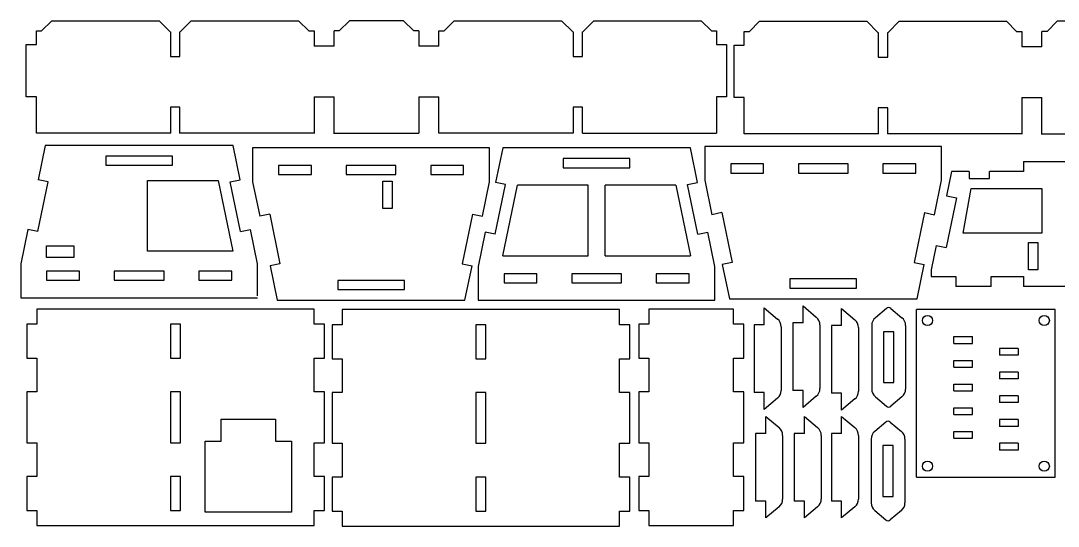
# Model space of a CAD drawing. Header units: millimetres. Extents: x 8 to 482, y 525 to 832.
# Drawn here: x 8.2 to 314.8, y 683 to 832.3 of the extents above; entities that cross this region are included whole.
import ezdxf

# ---------------------------------------------------------------- set-up
doc = ezdxf.new("R2010")
doc.units = ezdxf.units.MM
for name, color, linetype in [('Sketch', 7, 'CONTINUOUS'), ('Sketch001', 7, 'CONTINUOUS'), ('Sketch003', 7, 'CONTINUOUS'), ('Sketch005', 7, 'CONTINUOUS'), ('Sketch007', 7, 'CONTINUOUS'), ('Sketch008', 7, 'CONTINUOUS'), ('Sketch009', 7, 'CONTINUOUS'), ('Sketch010', 7, 'CONTINUOUS'), ('Sketch011', 7, 'CONTINUOUS'), ('Sketch012', 7, 'CONTINUOUS'), ('Sketch013', 7, 'CONTINUOUS'), ('Sketch014', 7, 'CONTINUOUS'), ('Sketch015', 7, 'CONTINUOUS'), ('Sketch016', 7, 'CONTINUOUS'), ('Sketch017', 7, 'CONTINUOUS'), ('Sketch018', 7, 'CONTINUOUS'), ('Sketch044', 7, 'CONTINUOUS'), ('Sketch047', 7, 'CONTINUOUS'), ('Sketch049', 7, 'CONTINUOUS')]:
    doc.layers.add(name, color=color, linetype=linetype)

msp = doc.modelspace()

# ---------------------------------------------------------------- linework, layer by layer
at = {"layer": 'Sketch'}
for p, q in [((76.7044, 794.718), (76.7044, 784.718)), ((146.704, 794.718), (76.7044, 794.718)), ((146.704, 784.718), (146.704, 794.718)), ((94.0544, 789.568), (84.3544, 789.568)), ((84.3544, 789.568), (84.3544, 786.868)), ((94.0544, 786.868), (94.0544, 789.568)), ((119.054, 789.568), (104.354, 789.568)), ((104.354, 789.568), (104.354, 786.868)), ((119.054, 786.868), (119.054, 789.568)), ((139.054, 789.568), (129.354, 789.568)), ((129.354, 789.568), (129.354, 786.868)), ((139.054, 786.868), (139.054, 789.568)), ((84.3544, 786.868), (94.0544, 786.868)), ((104.354, 786.868), (119.054, 786.868)), ((129.354, 786.868), (139.054, 786.868)), ((76.7044, 784.718), (78.8051, 774.563)), ((115.204, 784.868), (117.904, 784.868)), ((115.204, 776.868), (115.204, 784.868)), ((117.904, 784.868), (117.904, 776.868)), ((144.604, 774.563), (146.704, 784.718)), ((117.904, 776.868), (115.204, 776.868)), ((81.7429, 775.17), (78.8051, 774.563)), ((81.7429, 775.17), (84.7814, 760.481)), ((141.666, 775.17), (138.627, 760.481)), ((141.666, 775.17), (144.604, 774.563)), ((84.7814, 760.481), (81.8436, 759.874)), ((81.8436, 759.874), (83.9444, 749.718)), ((138.627, 760.481), (141.565, 759.874)), ((139.464, 749.718), (141.565, 759.874)), ((101.854, 755.568), (101.854, 752.868)), ((121.554, 755.568), (101.854, 755.568)), ((121.554, 752.868), (121.554, 755.568)), ((101.854, 752.868), (121.554, 752.868)), ((83.9444, 749.718), (139.464, 749.718))]:
    msp.add_line(p, q, dxfattribs=at)
at = {"layer": 'Sketch001'}
for p, q in [((150.609, 794.718), (148.508, 784.563)), ((206.129, 794.718), (150.609, 794.718)), ((208.23, 784.563), (206.129, 794.718)), ((188.219, 791.568), (168.519, 791.568)), ((168.519, 791.568), (168.519, 788.868)), ((188.219, 788.868), (188.219, 791.568)), ((168.519, 788.868), (188.219, 788.868)), ((148.407, 769.266), (151.446, 783.955)), ((151.446, 783.955), (148.508, 784.563)), ((150.652, 762.837), (154.971, 783.718)), ((175.869, 783.718), (154.971, 783.718)), ((175.869, 762.837), (175.869, 783.718)), ((201.767, 783.718), (180.869, 783.718)), ((180.869, 762.837), (180.869, 783.718)), ((201.767, 783.718), (206.086, 762.837)), ((205.292, 783.955), (208.23, 784.563)), ((208.33, 769.266), (205.292, 783.955)), ((145.47, 769.874), (143.369, 759.718)), ((148.407, 769.266), (145.47, 769.874)), ((208.33, 769.266), (211.268, 769.874)), ((213.369, 759.718), (211.268, 769.874)), ((150.652, 762.837), (175.869, 762.837)), ((180.869, 762.837), (206.086, 762.837)), ((143.369, 759.718), (143.369, 749.718)), ((160.719, 757.568), (151.019, 757.568)), ((151.019, 757.568), (151.019, 754.868)), ((160.719, 754.868), (160.719, 757.568)), ((185.719, 757.568), (171.019, 757.568)), ((171.019, 757.568), (171.019, 754.868)), ((185.719, 754.868), (185.719, 757.568)), ((205.719, 757.568), (196.019, 757.568)), ((196.019, 757.568), (196.019, 754.868)), ((205.719, 754.868), (205.719, 757.568)), ((213.369, 749.718), (213.369, 759.718)), ((151.019, 754.868), (160.719, 754.868)), ((171.019, 754.868), (185.719, 754.868)), ((196.019, 754.868), (205.719, 754.868)), ((143.369, 749.718), (213.369, 749.718))]:
    msp.add_line(p, q, dxfattribs=at)
at = {"layer": 'Sketch003'}
for p, q in [((304.567, 790.745, -0.0407), (319.967, 790.745, -0.0407)), ((304.567, 790.745, -0.0407), (304.567, 787.745, -0.0407)), ((283.265, 787.745, -0.0407), (281.785, 780.59, -0.0407)), ((288.465, 787.745, -0.0407), (283.265, 787.745, -0.0407)), ((288.465, 787.745, -0.0407), (288.465, 785.745, -0.0407)), ((288.465, 785.745, -0.0407), (294.465, 785.745, -0.0407)), ((304.567, 787.745, -0.0407), (294.465, 787.745, -0.0407)), ((294.465, 785.745, -0.0407), (294.465, 787.745, -0.0407)), ((286.721, 769.536, -0.0407), (289.124, 782.745, -0.0407)), ((289.124, 782.745, -0.0407), (310.024, 782.745, -0.0407)), ((310.024, 782.745, -0.0407), (310.024, 769.536, -0.0407)), ((284.723, 779.982, -0.0407), (281.685, 765.293, -0.0407)), ((281.785, 780.59, -0.0407), (284.723, 779.982, -0.0407)), ((310.024, 769.536, -0.0407), (286.721, 769.536, -0.0407)), ((306.067, 766.745, -0.0407), (308.767, 766.745, -0.0407)), ((306.067, 758.745, -0.0407), (306.067, 766.745, -0.0407)), ((308.767, 766.745, -0.0407), (308.767, 758.745, -0.0407)), ((278.747, 765.901, -0.0407), (277.267, 758.745, -0.0407)), ((278.747, 765.901, -0.0407), (281.685, 765.293, -0.0407)), ((277.267, 758.745, -0.0407), (277.267, 756.745, -0.0407)), ((308.767, 758.745, -0.0407), (306.067, 758.745, -0.0407)), ((277.267, 756.745, -0.0407), (284.567, 756.745, -0.0407)), ((284.567, 756.745, -0.0407), (284.567, 753.745, -0.0407)), ((294.967, 753.745, -0.0407), (294.967, 756.745, -0.0407)), ((294.967, 756.745, -0.0407), (304.567, 756.745, -0.0407)), ((304.567, 756.745, -0.0407), (304.567, 753.745, -0.0407)), ((294.967, 753.745, -0.0407), (284.567, 753.745, -0.0407)), ((319.967, 753.745, -0.0407), (304.567, 753.745, -0.0407))]:
    msp.add_line(p, q, dxfattribs=at)
at = {"layer": 'Sketch005'}
for p, q in [((15.3972, 795.472, -0.0897), (13.2965, 785.317, -0.0897)), ((70.9172, 795.472, -0.0897), (15.3972, 795.472, -0.0897)), ((73.018, 785.317, -0.0897), (70.9172, 795.472, -0.0897)), ((53.0072, 792.322, -0.0897), (33.3072, 792.322, -0.0897)), ((33.3072, 792.322, -0.0897), (33.3072, 789.622, -0.0897)), ((53.0072, 789.622, -0.0897), (53.0072, 792.322, -0.0897)), ((33.3072, 789.622, -0.0897), (53.0072, 789.622, -0.0897)), ((16.2343, 784.709, -0.0897), (13.2965, 785.317, -0.0897)), ((70.0802, 784.709, -0.0897), (73.018, 785.317, -0.0897)), ((13.1958, 770.02, -0.0897), (16.2343, 784.709, -0.0897)), ((45.6572, 785.074, -0.0897), (66.5572, 785.074, -0.0897)), ((45.6572, 764.194, -0.0897), (45.6572, 785.074, -0.0897)), ((66.5572, 785.074, -0.0897), (70.8772, 764.194, -0.0897)), ((73.1187, 770.02, -0.0897), (70.0802, 784.709, -0.0897)), ((10.258, 770.628, -0.0897), (8.1572, 760.472, -0.0897)), ((13.1958, 770.02, -0.0897), (10.258, 770.628, -0.0897)), ((73.1187, 770.02, -0.0897), (76.0565, 770.628, -0.0897)), ((78.1572, 760.472, -0.0897), (76.0565, 770.628, -0.0897)), ((15.8072, 765.822, -0.0897), (23.8072, 765.822, -0.0897)), ((15.8072, 762.322, -0.0897), (15.8072, 765.822, -0.0897)), ((23.8072, 765.822, -0.0897), (23.8072, 762.322, -0.0897)), ((70.8772, 764.194, -0.0897), (45.6572, 764.194, -0.0897)), ((23.8072, 762.322, -0.0897), (15.8072, 762.322, -0.0897)), ((8.1572, 760.472, -0.0897), (8.1572, 750.472, -0.0897)), ((25.5072, 758.322, -0.0897), (15.8072, 758.322, -0.0897)), ((15.8072, 758.322, -0.0897), (15.8072, 755.622, -0.0897)), ((25.5072, 755.622, -0.0897), (25.5072, 758.322, -0.0897)), ((50.5072, 758.322, -0.0897), (35.8072, 758.322, -0.0897)), ((35.8072, 758.322, -0.0897), (35.8072, 755.622, -0.0897)), ((50.5072, 755.622, -0.0897), (50.5072, 758.322, -0.0897)), ((70.5072, 758.322, -0.0897), (60.8072, 758.322, -0.0897)), ((60.8072, 758.322, -0.0897), (60.8072, 755.622, -0.0897)), ((70.5072, 755.622, -0.0897), (70.5072, 758.322, -0.0897)), ((78.1572, 751.074, -0.0897), (78.1572, 760.472, -0.0897)), ((15.8072, 755.622, -0.0897), (25.5072, 755.622, -0.0897)), ((35.8072, 755.622, -0.0897), (50.5072, 755.622, -0.0897)), ((60.8072, 755.622, -0.0897), (70.5072, 755.622, -0.0897)), ((8.1572, 750.472, -0.0897), (78.1572, 750.472, -0.0897))]:
    msp.add_line(p, q, dxfattribs=at)
at = {"layer": 'Sketch007'}
for p, q in [((185.177, 746.957), (103.177, 746.957)), ((103.177, 746.957), (103.177, 742.457)), ((185.177, 742.457), (185.177, 746.957)), ((103.177, 742.457), (100.177, 742.457)), ((100.177, 742.457), (100.177, 732.457)), ((145.677, 742.457), (142.677, 742.457)), ((142.677, 742.457), (142.677, 732.457)), ((145.677, 732.457), (145.677, 742.457)), ((188.177, 742.457), (185.177, 742.457)), ((188.177, 732.457), (188.177, 742.457)), ((100.177, 732.457), (103.177, 732.457)), ((103.177, 732.457), (103.177, 722.457)), ((142.677, 732.457), (145.677, 732.457)), ((185.177, 722.457), (185.177, 732.457)), ((185.177, 732.457), (188.177, 732.457)), ((103.177, 722.457), (100.177, 722.457)), ((100.177, 722.457), (100.177, 707.457)), ((145.677, 722.457), (142.677, 722.457)), ((142.677, 722.457), (142.677, 707.457)), ((145.677, 707.457), (145.677, 722.457)), ((188.177, 722.457), (185.177, 722.457)), ((188.177, 707.457), (188.177, 722.457)), ((100.177, 707.457), (103.177, 707.457)), ((103.177, 707.457), (103.177, 697.457)), ((142.677, 707.457), (145.677, 707.457)), ((185.177, 697.457), (185.177, 707.457)), ((185.177, 707.457), (188.177, 707.457)), ((103.177, 697.457), (100.177, 697.457)), ((100.177, 697.457), (100.177, 687.457)), ((142.677, 697.457), (142.677, 687.457)), ((145.677, 697.457), (142.677, 697.457)), ((145.677, 687.457), (145.677, 697.457)), ((188.177, 697.457), (185.177, 697.457)), ((188.177, 687.457), (188.177, 697.457)), ((100.177, 687.457), (103.177, 687.457)), ((103.177, 687.457), (103.177, 682.957)), ((142.677, 687.457), (145.677, 687.457)), ((185.177, 682.957), (185.177, 687.457)), ((185.177, 687.457), (188.177, 687.457)), ((103.177, 682.957), (185.177, 682.957))]:
    msp.add_line(p, q, dxfattribs=at)
at = {"layer": 'Sketch008'}
for p, q in [((218.86, 747.139), (193.86, 747.139)), ((193.86, 747.139), (193.86, 742.639)), ((218.86, 742.639), (218.86, 747.139)), ((193.86, 742.639), (190.86, 742.639)), ((190.86, 742.639), (190.86, 732.639)), ((221.86, 742.639), (218.86, 742.639)), ((221.86, 732.639), (221.86, 742.639)), ((190.86, 732.639), (193.86, 732.639)), ((193.86, 732.639), (193.86, 722.639)), ((218.86, 722.639), (218.86, 732.639)), ((218.86, 732.639), (221.86, 732.639)), ((193.86, 722.639), (190.86, 722.639)), ((190.86, 722.639), (190.86, 707.639)), ((221.86, 722.639), (218.86, 722.639)), ((221.86, 707.639), (221.86, 722.639)), ((190.86, 707.639), (193.86, 707.639)), ((193.86, 707.639), (193.86, 697.639)), ((218.86, 697.639), (218.86, 707.639)), ((218.86, 707.639), (221.86, 707.639)), ((193.86, 697.639), (190.86, 697.639)), ((190.86, 697.639), (190.86, 687.639)), ((221.86, 697.639), (218.86, 697.639)), ((221.86, 687.639), (221.86, 697.639)), ((190.86, 687.639), (193.86, 687.639)), ((193.86, 687.639), (193.86, 683.139)), ((218.86, 683.139), (218.86, 687.639)), ((218.86, 687.639), (221.86, 687.639)), ((193.86, 683.139), (218.86, 683.139))]:
    msp.add_line(p, q, dxfattribs=at)
at = {"layer": 'Sketch009'}
for p, q in [((223.536, 829.149), (226.536, 832.149)), ((226.536, 832.149), (258.276, 832.149)), ((258.276, 832.149), (261.536, 828.889)), ((264.536, 828.889), (267.796, 832.149)), ((267.796, 832.149), (299.536, 832.149)), ((299.536, 832.149), (302.536, 829.149)), ((314.536, 832.149), (311.536, 829.149)), ((330.536, 832.149), (314.536, 832.149)), ((222.036, 825.129), (222.036, 829.149)), ((222.036, 829.149), (223.536, 829.149)), ((261.536, 828.889), (261.636, 828.889)), ((261.636, 828.889), (261.636, 821.589)), ((264.436, 821.589), (264.436, 828.889)), ((264.436, 828.889), (264.536, 828.889)), ((302.536, 829.149), (304.086, 829.149)), ((304.086, 829.149), (304.086, 824.649)), ((309.986, 824.649), (309.986, 829.149)), ((311.536, 829.149), (309.986, 829.149)), ((219.036, 809.629), (219.036, 825.129)), ((219.036, 825.129), (222.036, 825.129)), ((309.986, 824.649), (304.086, 824.649)), ((261.636, 821.589), (264.436, 821.589)), ((304.086, 809.649), (304.086, 798.909)), ((304.086, 809.649), (309.986, 809.649)), ((309.986, 798.909), (309.986, 809.649)), ((222.036, 809.629), (219.036, 809.629)), ((222.036, 798.909), (222.036, 809.629)), ((264.436, 806.589), (261.636, 806.589)), ((261.636, 806.589), (261.636, 798.917)), ((264.436, 798.917), (264.436, 806.589)), ((261.536, 798.909), (222.036, 798.909)), ((261.736, 798.917), (261.536, 798.917)), ((261.536, 798.917), (261.536, 798.909)), ((264.536, 798.917), (264.336, 798.917)), ((264.536, 798.909), (264.536, 798.917)), ((304.286, 798.909), (264.536, 798.909)), ((309.786, 798.909), (335.086, 798.909))]:
    msp.add_line(p, q, dxfattribs=at)
at = {"layer": 'Sketch010'}
for p, q in [((227.916, 742.477), (227.916, 747.477)), ((227.916, 747.477), (231.844, 744.181)), ((224.916, 742.477), (224.916, 722.477)), ((227.916, 742.477), (224.916, 742.477)), ((232.916, 741.882), (232.916, 723.071)), ((227.916, 722.477), (224.916, 722.477)), ((227.916, 717.477), (227.916, 722.477)), ((231.844, 720.773), (227.916, 717.477))]:
    msp.add_line(p, q, dxfattribs=at)
for centre, start, end in [((229.916, 741.882), 0, 50), ((229.916, 723.071), -50, 0)]:
    msp.add_arc(centre, 3, start, end, dxfattribs=at)
at = {"layer": 'Sketch011'}
for p, q in [((228.373, 710.396), (228.373, 715.396)), ((228.373, 715.396), (232.301, 712.1)), ((225.373, 710.396), (225.373, 690.396)), ((228.373, 710.396), (225.373, 710.396)), ((233.373, 709.802), (233.373, 690.991)), ((228.373, 690.396), (225.373, 690.396)), ((228.373, 685.396), (228.373, 690.396)), ((232.301, 688.693), (228.373, 685.396))]:
    msp.add_line(p, q, dxfattribs=at)
for centre, start, end in [((230.373, 709.802), 0, 50), ((230.373, 690.991), -50, 0)]:
    msp.add_arc(centre, 3, start, end, dxfattribs=at)
at = {"layer": 'Sketch012'}
for p, q in [((239.387, 743.044), (239.387, 748.044)), ((239.387, 748.044), (243.315, 744.748)), ((236.387, 743.044), (236.387, 723.044)), ((239.387, 743.044), (236.387, 743.044)), ((244.387, 742.45), (244.387, 723.639)), ((239.387, 723.044), (236.387, 723.044)), ((239.387, 718.044), (239.387, 723.044)), ((243.315, 721.341), (239.387, 718.044))]:
    msp.add_line(p, q, dxfattribs=at)
for centre, start, end in [((241.387, 742.45), 0, 50), ((241.387, 723.639), -50, 0)]:
    msp.add_arc(centre, 3, start, end, dxfattribs=at)
at = {"layer": 'Sketch013'}
for p, q in [((239.78, 710.396), (239.78, 715.396)), ((239.78, 715.396), (243.709, 712.1)), ((236.78, 710.396), (236.78, 690.396)), ((239.78, 710.396), (236.78, 710.396)), ((244.78, 709.802), (244.78, 690.991)), ((239.78, 690.396), (236.78, 690.396)), ((239.78, 685.396), (239.78, 690.396)), ((243.709, 688.693), (239.78, 685.396))]:
    msp.add_line(p, q, dxfattribs=at)
for centre, start, end in [((241.78, 709.802), 0, 50), ((241.78, 690.991), -50, 0)]:
    msp.add_arc(centre, 3, start, end, dxfattribs=at)
at = {"layer": 'Sketch014'}
for p, q in [((250.794, 742.258), (250.794, 747.258)), ((250.794, 747.258), (254.722, 743.961)), ((247.794, 742.258), (247.794, 722.258)), ((250.794, 742.258), (247.794, 742.258)), ((255.794, 741.663), (255.794, 722.852)), ((250.794, 722.258), (247.794, 722.258)), ((250.794, 717.258), (250.794, 722.258)), ((254.722, 720.554), (250.794, 717.258))]:
    msp.add_line(p, q, dxfattribs=at)
for centre, start, end in [((252.794, 741.663), 0, 50), ((252.794, 722.852), -50, 0)]:
    msp.add_arc(centre, 3, start, end, dxfattribs=at)
at = {"layer": 'Sketch015'}
for p, q in [((250.794, 710.396), (250.794, 715.396)), ((250.794, 715.396), (254.722, 712.1)), ((247.794, 710.396), (247.794, 690.396)), ((250.794, 710.396), (247.794, 710.396)), ((255.794, 709.802), (255.794, 690.991)), ((250.794, 690.396), (247.794, 690.396)), ((250.794, 685.396), (250.794, 690.396)), ((254.722, 688.693), (250.794, 685.396))]:
    msp.add_line(p, q, dxfattribs=at)
for centre, start, end in [((252.794, 709.802), 0, 50), ((252.794, 690.991), -50, 0)]:
    msp.add_arc(centre, 3, start, end, dxfattribs=at)
at = {"layer": 'Sketch016'}
for p, q in [((264.065, 747.34), (260.779, 744.583)), ((265.35, 747.34), (268.636, 744.583)), ((259.708, 742.285), (259.708, 723.474)), ((269.708, 742.285), (269.708, 723.474)), ((266.208, 740.38), (263.208, 740.38)), ((263.208, 740.38), (263.208, 725.38)), ((266.208, 725.38), (266.208, 740.38)), ((263.208, 725.38), (266.208, 725.38)), ((260.779, 721.176), (264.065, 718.419)), ((268.636, 721.176), (265.35, 718.419))]:
    msp.add_line(p, q, dxfattribs=at)
for centre, radius, start, end in [((264.708, 746.574), 1, 50, 130), ((262.708, 742.285), 3, 130, 180), ((266.708, 742.285), 3, 0, 50), ((262.708, 723.474), 3, 180, -130), ((266.708, 723.474), 3, -50, 0), ((264.708, 719.185), 1, -130, -50)]:
    msp.add_arc(centre, radius, start, end, dxfattribs=at)
at = {"layer": 'Sketch017'}
for p, q in [((263.884, 713.747), (260.599, 710.99)), ((265.17, 713.747), (268.456, 710.99)), ((259.527, 708.692), (259.527, 689.88)), ((269.527, 708.692), (269.527, 689.88)), ((266.027, 706.786), (263.027, 706.786)), ((263.027, 706.786), (263.027, 691.786)), ((266.027, 691.786), (266.027, 706.786)), ((263.027, 691.786), (266.027, 691.786)), ((260.599, 687.582), (263.884, 684.825)), ((268.456, 687.582), (265.17, 684.825))]:
    msp.add_line(p, q, dxfattribs=at)
for centre, radius, start, end in [((264.527, 712.981), 1, 50, 130), ((262.527, 708.692), 3, 130, 180), ((266.527, 708.692), 3, 0, 50), ((262.527, 689.88), 3, 180, -130), ((266.527, 689.88), 3, -50, 0), ((264.527, 685.591), 1, -130, -50)]:
    msp.add_arc(centre, radius, start, end, dxfattribs=at)
at = {"layer": 'Sketch018'}
for p, q in [((313.956, 746.993), (272.956, 746.993)), ((272.956, 697.473), (272.956, 746.993)), ((313.956, 697.473), (313.956, 746.993)), ((283.956, 738.973), (289.456, 738.973)), ((283.956, 736.973), (283.956, 738.973)), ((283.956, 736.973), (289.456, 736.973)), ((289.456, 736.973), (289.456, 738.973)), ((297.456, 735.473), (297.456, 733.473)), ((302.956, 735.473), (297.456, 735.473)), ((302.956, 733.473), (297.456, 733.473)), ((302.956, 735.473), (302.956, 733.473)), ((283.956, 731.973), (289.456, 731.973)), ((283.956, 729.973), (283.956, 731.973)), ((283.956, 729.973), (289.456, 729.973)), ((289.456, 729.973), (289.456, 731.973)), ((297.456, 728.473), (297.456, 726.473)), ((302.956, 728.473), (297.456, 728.473)), ((302.956, 728.473), (302.956, 726.473)), ((283.956, 724.973), (289.456, 724.973)), ((283.956, 722.973), (283.956, 724.973)), ((289.456, 722.973), (289.456, 724.973)), ((302.956, 726.473), (297.456, 726.473)), ((283.956, 722.973), (289.456, 722.973)), ((297.456, 721.473), (297.456, 719.473)), ((302.956, 721.473), (297.456, 721.473)), ((302.956, 721.473), (302.956, 719.473)), ((283.956, 717.973), (289.456, 717.973)), ((283.956, 715.973), (283.956, 717.973)), ((289.456, 715.973), (289.456, 717.973)), ((302.956, 719.473), (297.456, 719.473)), ((283.956, 715.973), (289.456, 715.973)), ((297.456, 714.473), (297.456, 712.473)), ((302.956, 714.473), (297.456, 714.473)), ((302.956, 712.473), (297.456, 712.473)), ((302.956, 714.473), (302.956, 712.473)), ((283.956, 710.973), (289.456, 710.973)), ((283.956, 708.973), (283.956, 710.973)), ((283.956, 708.973), (289.456, 708.973)), ((289.456, 708.973), (289.456, 710.973)), ((297.456, 707.473), (297.456, 705.473)), ((302.956, 707.473), (297.456, 707.473)), ((302.956, 705.473), (297.456, 705.473)), ((302.956, 707.473), (302.956, 705.473)), ((272.956, 697.473), (313.956, 697.473))]:
    msp.add_line(p, q, dxfattribs=at)
for centre in [(276.206, 743.743), (310.707, 743.743), (276.205, 700.724), (310.706, 700.723)]:
    msp.add_circle(centre, 1.5, dxfattribs=at)
at = {"layer": 'Sketch044'}
for p, q in [((94.9266, 747.132, -0.1332), (12.9266, 747.132, -0.1332)), ((12.9266, 747.132, -0.1332), (12.9266, 742.632, -0.1332)), ((94.9266, 742.632, -0.1332), (94.9266, 747.132, -0.1332)), ((12.9266, 742.632, -0.1332), (9.9266, 742.632, -0.1332)), ((9.9266, 742.632, -0.1332), (9.9266, 732.632, -0.1332)), ((55.4266, 742.632, -0.1332), (52.4266, 742.632, -0.1332)), ((52.4266, 742.632, -0.1332), (52.4266, 732.632, -0.1332)), ((55.4266, 732.632, -0.1332), (55.4266, 742.632, -0.1332)), ((97.9266, 742.632, -0.1332), (94.9266, 742.632, -0.1332)), ((97.9266, 732.632, -0.1332), (97.9266, 742.632, -0.1332)), ((9.9266, 732.632, -0.1332), (12.9266, 732.632, -0.1332)), ((12.9266, 732.632, -0.1332), (12.9266, 722.632, -0.1332)), ((52.4266, 732.632, -0.1332), (55.4266, 732.632, -0.1332)), ((94.9266, 722.632, -0.1332), (94.9266, 732.632, -0.1332)), ((94.9266, 732.632, -0.1332), (97.9266, 732.632, -0.1332)), ((12.9266, 722.632, -0.1332), (9.9266, 722.632, -0.1332)), ((9.9266, 722.632, -0.1332), (9.9266, 707.632, -0.1332)), ((55.4266, 722.632, -0.1332), (52.4266, 722.632, -0.1332)), ((52.4266, 722.632, -0.1332), (52.4266, 707.632, -0.1332)), ((55.4266, 707.632, -0.1332), (55.4266, 722.632, -0.1332)), ((97.9266, 722.632, -0.1332), (94.9266, 722.632, -0.1332)), ((97.9266, 707.632, -0.1332), (97.9266, 722.632, -0.1332)), ((67.4266, 714.632, -0.1332), (83.4266, 714.632, -0.1332)), ((67.4266, 708.132, -0.1332), (67.4266, 714.632, -0.1332)), ((83.4266, 714.632, -0.1332), (83.4266, 708.132, -0.1332)), ((9.9266, 707.632, -0.1332), (12.9266, 707.632, -0.1332)), ((12.9266, 707.632, -0.1332), (12.9266, 697.632, -0.1332)), ((52.4266, 707.632, -0.1332), (55.4266, 707.632, -0.1332)), ((62.6766, 687.132, -0.1332), (62.6766, 708.132, -0.1332)), ((62.6766, 708.132, -0.1332), (67.4266, 708.132, -0.1332)), ((83.4266, 708.132, -0.1332), (88.1766, 708.132, -0.1332)), ((88.1766, 708.132, -0.1332), (88.1766, 687.132, -0.1332)), ((94.9266, 697.632, -0.1332), (94.9266, 707.632, -0.1332)), ((94.9266, 707.632, -0.1332), (97.9266, 707.632, -0.1332)), ((12.9266, 697.632, -0.1332), (9.9266, 697.632, -0.1332)), ((9.9266, 697.632, -0.1332), (9.9266, 687.632, -0.1332)), ((55.4266, 697.632, -0.1332), (52.4266, 697.632, -0.1332)), ((52.4266, 697.632, -0.1332), (52.4266, 687.632, -0.1332)), ((55.4266, 687.632, -0.1332), (55.4266, 697.632, -0.1332)), ((97.9266, 697.632, -0.1332), (94.9266, 697.632, -0.1332)), ((97.9266, 687.632, -0.1332), (97.9266, 697.632, -0.1332)), ((9.9266, 687.632, -0.1332), (12.9266, 687.632, -0.1332)), ((12.9266, 687.632, -0.1332), (12.9266, 683.132, -0.1332)), ((52.4266, 687.632, -0.1332), (55.4266, 687.632, -0.1332)), ((88.1766, 687.132, -0.1332), (62.6766, 687.132, -0.1332)), ((94.9266, 683.132, -0.1332), (94.9266, 687.632, -0.1332)), ((94.9266, 687.632, -0.1332), (97.9266, 687.632, -0.1332)), ((12.9266, 683.132, -0.1332), (94.9266, 683.132, -0.1332))]:
    msp.add_line(p, q, dxfattribs=at)
at = {"layer": 'Sketch047'}
for p, q in [((210.371, 795.163, -0.0003), (210.371, 785.163, -0.0003)), ((280.371, 795.163, -0.0003), (210.371, 795.163, -0.0003)), ((280.371, 785.163, -0.0003), (280.371, 795.163, -0.0003)), ((227.721, 790.013, -0.0003), (218.021, 790.013, -0.0003)), ((218.021, 790.013, -0.0003), (218.021, 787.313, -0.0003)), ((227.721, 787.313, -0.0003), (227.721, 790.013, -0.0003)), ((252.721, 790.013, -0.0003), (238.021, 790.013, -0.0003)), ((238.021, 790.013, -0.0003), (238.021, 787.313, -0.0003)), ((252.721, 787.313, -0.0003), (252.721, 790.013, -0.0003)), ((272.721, 790.013, -0.0003), (263.021, 790.013, -0.0003)), ((263.021, 790.013, -0.0003), (263.021, 787.313, -0.0003)), ((272.721, 787.313, -0.0003), (272.721, 790.013, -0.0003)), ((210.371, 785.163, -0.0003), (212.471, 775.008, -0.0003)), ((218.021, 787.313, -0.0003), (227.721, 787.313, -0.0003)), ((238.021, 787.313, -0.0003), (252.721, 787.313, -0.0003)), ((263.021, 787.313, -0.0003), (272.721, 787.313, -0.0003)), ((278.27, 775.008, -0.0003), (280.371, 785.163, -0.0003)), ((215.409, 775.615, -0.0003), (212.471, 775.008, -0.0003)), ((215.409, 775.615, -0.0003), (218.448, 760.926, -0.0003)), ((275.332, 775.615, -0.0003), (272.293, 760.926, -0.0003)), ((275.332, 775.615, -0.0003), (278.27, 775.008, -0.0003)), ((218.448, 760.926, -0.0003), (215.51, 760.319, -0.0003)), ((272.293, 760.926, -0.0003), (275.231, 760.319, -0.0003)), ((215.51, 760.319, -0.0003), (217.611, 750.163, -0.0003)), ((273.131, 750.163, -0.0003), (275.231, 760.319, -0.0003)), ((235.521, 756.013, -0.0003), (235.521, 753.313, -0.0003)), ((255.221, 756.013, -0.0003), (235.521, 756.013, -0.0003)), ((255.221, 753.313, -0.0003), (255.221, 756.013, -0.0003)), ((235.521, 753.313, -0.0003), (255.221, 753.313, -0.0003)), ((217.611, 750.163, -0.0003), (273.131, 750.163, -0.0003))]:
    msp.add_line(p, q, dxfattribs=at)
at = {"layer": 'Sketch049'}
for p, q in [((14.3046, 829.311, -0.0001), (17.3046, 832.311, -0.0001)), ((17.3046, 832.311, -0.0001), (49.0446, 832.311, -0.0001)), ((49.0446, 832.311, -0.0001), (52.3046, 829.051, -0.0001)), ((55.3046, 829.051, -0.0001), (58.5646, 832.311, -0.0001)), ((58.5646, 832.311, -0.0001), (90.3046, 832.311, -0.0001)), ((90.3046, 832.311, -0.0001), (93.3046, 829.311, -0.0001)), ((105.305, 832.311, -0.0001), (102.305, 829.311, -0.0001)), ((121.305, 832.311, -0.0001), (105.305, 832.311, -0.0001)), ((124.305, 829.311, -0.0001), (121.305, 832.311, -0.0001)), ((133.305, 829.311, -0.0001), (136.305, 832.311, -0.0001)), ((136.305, 832.311, -0.0001), (168.045, 832.311, -0.0001)), ((168.045, 832.311, -0.0001), (171.305, 829.051, -0.0001)), ((174.305, 829.051, -0.0001), (177.565, 832.311, -0.0001)), ((177.565, 832.311, -0.0001), (209.305, 832.311, -0.0001)), ((209.305, 832.311, -0.0001), (212.305, 829.311, -0.0001)), ((12.8046, 825.291, -0.0001), (12.8046, 829.311, -0.0001)), ((12.8046, 829.311, -0.0001), (14.3046, 829.311, -0.0001)), ((52.3046, 829.051, -0.0001), (52.4046, 829.051, -0.0001)), ((52.4046, 829.051, -0.0001), (52.4046, 821.751, -0.0001)), ((55.2046, 821.751, -0.0001), (55.2046, 829.051, -0.0001)), ((55.2046, 829.051, -0.0001), (55.3046, 829.051, -0.0001)), ((93.3046, 829.311, -0.0001), (94.8546, 829.311, -0.0001)), ((94.8546, 829.311, -0.0001), (94.8546, 824.811, -0.0001)), ((100.755, 824.811, -0.0001), (100.755, 829.311, -0.0001)), ((102.305, 829.311, -0.0001), (100.755, 829.311, -0.0001)), ((125.855, 829.311, -0.0001), (124.305, 829.311, -0.0001)), ((125.855, 829.311, -0.0001), (125.855, 824.811, -0.0001)), ((131.755, 824.811, -0.0001), (131.755, 829.311, -0.0001)), ((131.755, 829.311, -0.0001), (133.305, 829.311, -0.0001)), ((171.305, 829.051, -0.0001), (171.405, 829.051, -0.0001)), ((171.405, 829.051, -0.0001), (171.405, 821.751, -0.0001)), ((174.205, 821.751, -0.0001), (174.205, 829.051, -0.0001)), ((174.205, 829.051, -0.0001), (174.305, 829.051, -0.0001)), ((212.305, 829.311, -0.0001), (213.805, 829.311, -0.0001)), ((213.805, 829.311, -0.0001), (213.805, 825.291, -0.0001)), ((9.8046, 809.791, -0.0001), (9.8046, 825.291, -0.0001)), ((9.8046, 825.291, -0.0001), (12.8046, 825.291, -0.0001)), ((213.805, 825.291, -0.0001), (216.805, 825.291, -0.0001)), ((216.805, 825.291, -0.0001), (216.805, 809.791, -0.0001)), ((100.755, 824.811, -0.0001), (94.8546, 824.811, -0.0001)), ((131.755, 824.811, -0.0001), (125.855, 824.811, -0.0001)), ((52.4046, 821.751, -0.0001), (55.2046, 821.751, -0.0001)), ((171.405, 821.751, -0.0001), (174.205, 821.751, -0.0001)), ((12.8046, 809.791, -0.0001), (9.8046, 809.791, -0.0001)), ((12.8046, 799.071, -0.0001), (12.8046, 809.791, -0.0001)), ((94.8545, 809.811, -0.0001), (100.755, 809.811, -0.0001)), ((94.8546, 809.811, -0.0001), (94.8546, 799.071, -0.0001)), ((100.755, 799.071, -0.0001), (100.755, 809.811, -0.0001)), ((125.855, 809.811, -0.0001), (125.855, 799.071, -0.0001)), ((125.855, 809.811, -0.0001), (131.755, 809.811, -0.0001)), ((131.755, 799.071, -0.0001), (131.755, 809.811, -0.0001)), ((213.805, 809.791, -0.0001), (213.805, 799.071, -0.0001)), ((216.805, 809.791, -0.0001), (213.805, 809.791, -0.0001)), ((55.2046, 806.751, -0.0001), (52.4046, 806.751, -0.0001)), ((52.4046, 806.751, -0.0001), (52.4046, 799.08, -0.0001)), ((55.2046, 799.08, -0.0001), (55.2046, 806.751, -0.0001)), ((171.405, 806.751, -0.0001), (171.405, 799.071, -0.0001)), ((174.205, 806.751, -0.0001), (171.405, 806.751, -0.0001)), ((174.205, 799.08, -0.0001), (174.205, 806.751, -0.0001)), ((52.3046, 799.071, -0.0001), (12.8046, 799.071, -0.0001)), ((52.5046, 799.08, -0.0001), (52.3046, 799.08, -0.0001)), ((52.3046, 799.08, -0.0001), (52.3046, 799.071, -0.0001)), ((55.3046, 799.08, -0.0001), (55.1046, 799.08, -0.0001)), ((55.3046, 799.071, -0.0001), (55.3046, 799.08, -0.0001)), ((95.0546, 799.071, -0.0001), (55.3046, 799.071, -0.0001)), ((100.555, 799.071, -0.0001), (125.855, 799.071, -0.0001)), ((171.405, 799.071, -0.0001), (131.755, 799.071, -0.0001)), ((174.205, 799.08, -0.0001), (213.805, 799.071, -0.0001))]:
    msp.add_line(p, q, dxfattribs=at)

doc.saveas('drawing.dxf')
